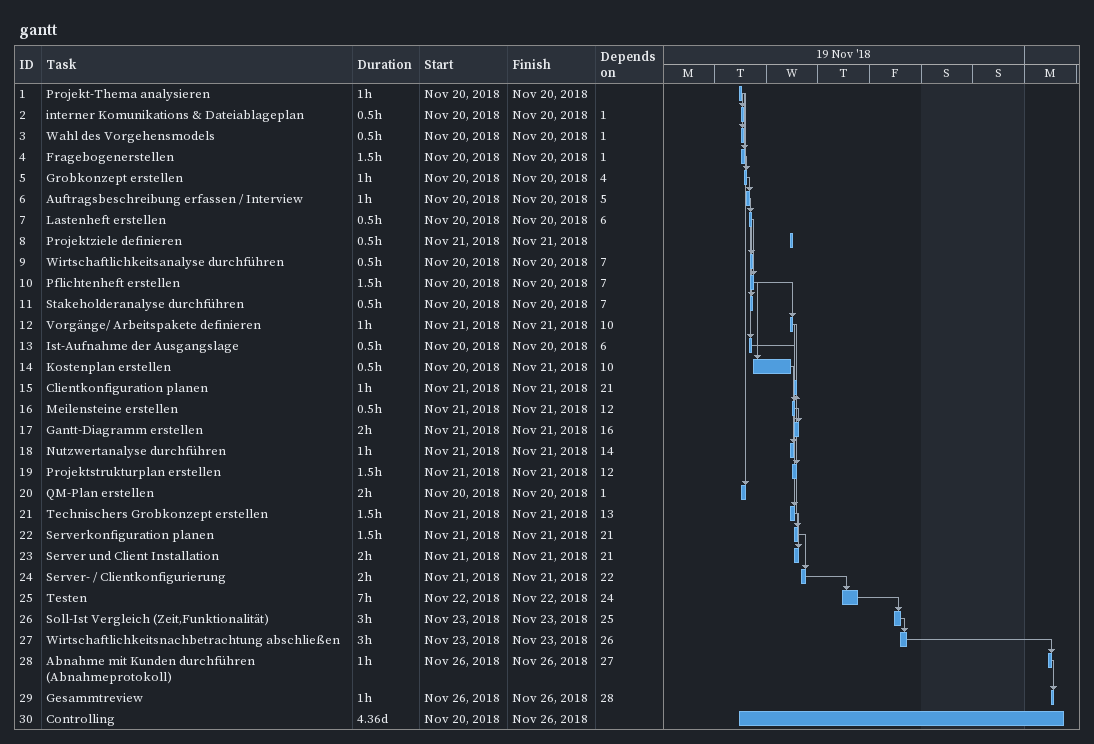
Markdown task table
gantt

| ID | Task | Duration | Start | Finish | Predecessors |
|---|---|---|---|---|---|
| 1 | Projekt-Thema analysieren | 1h | 2018-11-20 | 2018-11-20 |  |
| 2 | interner Komunikations & Dateiablageplan | 0.5h | 2018-11-20 | 2018-11-20 | 1 |
| 3 | Wahl des Vorgehensmodels | 0.5h | 2018-11-20 | 2018-11-20 | 1 |
| 4 | Fragebogenerstellen | 1.5h | 2018-11-20 | 2018-11-20 | 1 |
| 5 | Grobkonzept erstellen | 1h | 2018-11-20 | 2018-11-20 | 4 |
| 6 | Auftragsbeschreibung erfassen / Interview | 1h | 2018-11-20 | 2018-11-20 | 5 |
| 7 | Lastenheft erstellen | 0.5h | 2018-11-20 | 2018-11-20 | 6 |
| 8 | Projektziele definieren | 0.5h | 2018-11-21 | 2018-11-21 |  |
| 9 | Wirtschaftlichkeitsanalyse durchführen | 0.5h | 2018-11-20 | 2018-11-20 | 7 |
| 10 | Pflichtenheft erstellen | 1.5h | 2018-11-20 | 2018-11-20 | 7 |
| 11 | Stakeholderanalyse durchführen | 0.5h | 2018-11-20 | 2018-11-20 | 7 |
| 12 | Vorgänge/ Arbeitspakete definieren | 1h | 2018-11-21 | 2018-11-21 | 10 |
| 13 | Ist-Aufnahme der Ausgangslage | 0.5h | 2018-11-20 | 2018-11-20 | 6 |
| 14 | Kostenplan erstellen | 0.5h | 2018-11-20 | 2018-11-21 | 10 |
| 15 | Clientkonfiguration planen | 1h | 2018-11-21 | 2018-11-21 | 21 |
| 16 | Meilensteine erstellen | 0.5h | 2018-11-21 | 2018-11-21 | 12 |
| 17 | Gantt-Diagramm erstellen | 2h | 2018-11-21 | 2018-11-21 | 16 |
| 18 | Nutzwertanalyse durchführen | 1h | 2018-11-21 | 2018-11-21 | 14 |
| 19 | Projektstrukturplan erstellen | 1.5h | 2018-11-21 | 2018-11-21 | 12 |
| 20 | QM-Plan erstellen | 2h | 2018-11-20 | 2018-11-20 | 1 |
| 21 | Technischers Grobkonzept erstellen | 1.5h | 2018-11-21 | 2018-11-21 | 13 |
| 22 | Serverkonfiguration planen | 1.5h | 2018-11-21 | 2018-11-21 | 21 |
| 23 | Server und Client Installation | 2h | 2018-11-21 | 2018-11-21 | 21 |
| 24 | Server- / Clientkonfigurierung | 2h | 2018-11-21 | 2018-11-21 | 22 |
| 25 | Testen | 7h | 2018-11-22 | 2018-11-22 | 24 |
| 26 | Soll-Ist Vergleich (Zeit,Funktionalität) | 3h | 2018-11-23 | 2018-11-23 | 25 |
| 27 | Wirtschaftlichkeitsnachbetrachtung abschließen | 3h | 2018-11-23 | 2018-11-23 | 26 |
| 28 | Abnahme mit Kunden durchführen (Abnahmeprotokoll) | 1h | 2018-11-26 | 2018-11-26 | 27 |
| 29 | Gesammtreview | 1h | 2018-11-26 | 2018-11-26 | 28 |
| 30 | Controlling | 4.36d | 2018-11-20 | 2018-11-26 |  |
